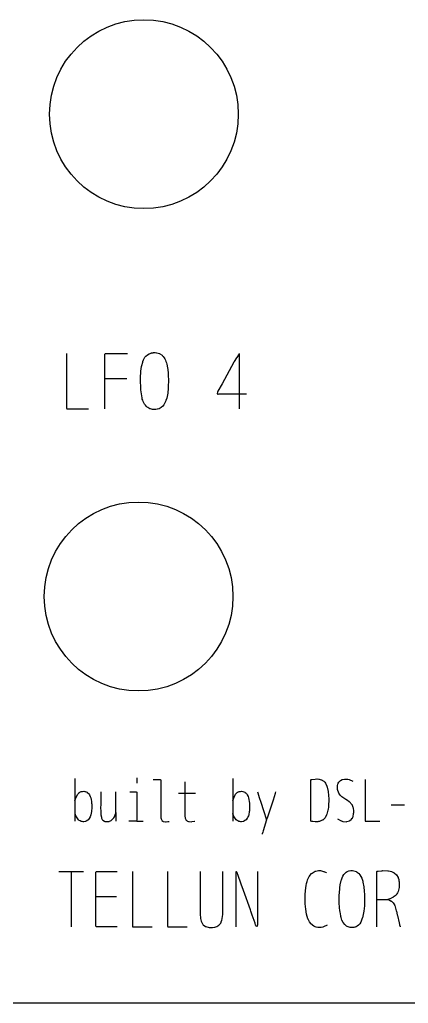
# Model space of a CAD drawing. Header units: millimetres. Extents: x 0 to 162, y -1 to 222.
# Drawn here: x 65.07 to 84.64, y 0 to 49.46 of the extents above; entities that cross this region are included whole.
import ezdxf

# ---------------------------------------------------------------- set-up
doc = ezdxf.new("R2010")
doc.units = ezdxf.units.MM
doc.layers.add('Gravur', color=7, linetype='CONTINUOUS')
doc.layers.add('Kontur', color=7, linetype='CONTINUOUS')

msp = doc.modelspace()

# ---------------------------------------------------------------- linework, layer by layer
at = {"layer": 'Gravur', "color": 255, "linetype": 'CONTINUOUS'}
for p, q in [((67.43786, 32.68059), (67.43786, 30.58366)), ((69.36159, 32.63347), (69.36833, 32.67608)), ((69.36833, 32.67608), (69.44798, 32.68059)), ((69.44798, 32.68059), (69.66395, 32.68059)), ((69.66395, 32.68059), (70.50037, 32.68059)), ((71.49965, 32.61122), (71.58769, 32.66523)), ((71.58769, 32.66523), (71.68535, 32.69844)), ((71.68535, 32.69844), (71.69627, 32.70079)), ((71.69627, 32.70079), (71.79493, 32.71569)), ((71.69627, 32.70079), (71.69627, 32.70079)), ((71.79493, 32.71569), (71.81544, 32.71816)), ((71.81544, 32.71816), (71.88803, 32.72051)), ((71.88803, 32.72051), (71.89481, 32.72018)), ((71.89481, 32.72018), (71.89481, 32.72018)), ((71.89481, 32.72018), (71.96017, 32.71274)), ((71.96017, 32.71274), (71.97252, 32.71044)), ((71.97252, 32.71044), (72.04396, 32.69342)), ((72.04396, 32.69342), (72.05028, 32.69154)), ((72.05028, 32.69154), (72.05028, 32.69154)), ((72.05028, 32.69154), (72.10994, 32.66899)), ((72.10994, 32.66899), (72.12174, 32.66332)), ((72.12174, 32.66332), (72.23839, 32.58305)), ((76.12138, 32.66396), (76.00152, 32.47529)), ((76.12523, 32.66946), (76.11449, 31.90308)), ((69.36159, 32.50781), (69.36159, 32.63347)), ((69.36159, 31.9934), (69.36159, 32.50781)), ((71.21811, 32.07193), (71.26517, 32.24412)), ((71.26517, 32.24412), (71.27705, 32.27836)), ((71.27705, 32.27836), (71.3058, 32.34999)), ((71.27705, 32.27836), (71.27705, 32.27836)), ((71.3058, 32.34999), (71.33978, 32.41875)), ((71.33978, 32.41875), (71.3797, 32.48341)), ((71.3797, 32.48341), (71.42628, 32.54274)), ((71.42628, 32.54274), (71.49965, 32.61122)), ((71.42628, 32.54274), (71.42628, 32.54274)), ((72.23839, 32.58305), (72.2583, 32.56391)), ((72.2583, 32.56391), (72.27717, 32.54387)), ((72.27717, 32.54387), (72.29504, 32.523)), ((72.29504, 32.523), (72.29504, 32.523)), ((72.29504, 32.523), (72.3376, 32.46445)), ((72.3376, 32.46445), (72.37428, 32.4015)), ((72.37428, 32.4015), (72.40585, 32.33518)), ((72.40585, 32.33518), (72.43307, 32.26653)), ((72.43307, 32.26653), (72.43307, 32.26653)), ((72.43307, 32.26653), (72.45475, 32.20276)), ((72.45475, 32.20276), (72.47402, 32.13869)), ((75.85264, 32.23686), (75.25717, 31.14912)), ((75.86914, 32.26575), (75.85264, 32.23686)), ((75.98593, 32.45126), (75.86914, 32.26575)), ((76.00152, 32.47529), (75.98593, 32.45126)), ((75.98593, 32.45126), (75.98593, 32.45126)), ((69.36159, 29.89646), (69.36159, 31.9934)), ((71.15157, 31.47505), (71.17027, 31.76077)), ((71.17027, 31.76077), (71.17282, 31.7866)), ((71.17282, 31.7866), (71.20795, 32.0245)), ((71.17282, 31.7866), (71.17282, 31.7866)), ((71.20795, 32.0245), (71.21811, 32.07193)), ((72.47402, 32.13869), (72.49466, 32.05828)), ((72.49466, 32.05828), (72.50062, 32.03128)), ((72.50062, 32.03128), (72.50062, 32.03128)), ((72.50062, 32.03128), (72.52856, 31.86327)), ((72.52856, 31.86327), (72.54458, 31.69329)), ((72.54458, 31.69329), (72.54458, 31.69329)), ((72.54458, 31.69329), (72.55269, 31.53273)), ((76.11449, 31.90308), (76.11449, 29.89646)), ((69.36551, 31.424), (70.46111, 31.424)), ((71.14793, 31.37718), (71.15157, 31.47505)), ((71.16314, 30.88898), (71.14793, 31.37718)), ((72.55269, 31.53273), (72.55772, 31.37295)), ((72.55772, 31.37295), (72.55503, 30.97266)), ((71.1675, 30.84443), (71.16314, 30.88898)), ((71.16314, 30.88898), (71.16314, 30.88898)), ((71.23118, 30.44622), (71.1675, 30.84443)), ((72.52493, 30.67553), (72.51039, 30.59276)), ((72.55237, 30.92777), (72.52493, 30.67553)), ((72.55503, 30.97266), (72.55237, 30.92777)), ((72.55237, 30.92777), (72.55237, 30.92777)), ((75.02287, 30.72317), (75.00639, 30.66047)), ((75.02638, 30.72999), (75.02287, 30.72317)), ((75.02287, 30.72317), (75.02287, 30.72317)), ((75.05508, 30.78), (75.02638, 30.72999)), ((75.25717, 31.14912), (75.05508, 30.78)), ((67.43786, 30.58366), (67.43786, 30.06924)), ((71.24603, 30.38622), (71.23118, 30.44622)), ((71.26427, 30.32687), (71.24603, 30.38622)), ((71.29018, 30.25862), (71.26427, 30.32687)), ((71.26427, 30.32687), (71.26427, 30.32687)), ((71.32101, 30.19286), (71.29018, 30.25862)), ((71.35688, 30.13048), (71.32101, 30.19286)), ((72.39763, 30.22241), (72.36297, 30.15355)), ((72.4273, 30.29409), (72.39763, 30.22241)), ((72.43559, 30.31666), (72.4273, 30.29409)), ((72.4273, 30.29409), (72.4273, 30.29409)), ((72.47178, 30.43051), (72.43559, 30.31666)), ((72.49275, 30.51101), (72.47178, 30.43051)), ((72.51039, 30.59276), (72.49275, 30.51101)), ((75.00639, 30.66047), (75.00963, 30.65068)), ((75.00963, 30.65068), (75.00963, 30.65068)), ((75.00963, 30.65068), (75.01037, 30.64938)), ((75.01037, 30.64938), (75.01118, 30.6481)), ((75.01118, 30.6481), (75.05385, 30.63614)), ((75.05385, 30.63614), (75.05891, 30.63622)), ((75.05891, 30.63622), (75.09617, 30.63848)), ((75.05891, 30.63622), (75.05891, 30.63622)), ((75.09617, 30.63848), (75.10137, 30.63863)), ((75.10137, 30.63863), (75.37232, 30.63863)), ((75.37232, 30.63863), (76.48754, 30.63863)), ((67.43786, 30.06924), (67.43786, 29.94358)), ((67.43786, 29.94358), (67.4446, 29.89705)), ((67.4446, 29.89705), (67.52032, 29.89253)), ((67.52032, 29.89253), (67.72844, 29.89253)), ((67.72844, 29.89253), (68.53737, 29.89253)), ((71.3979, 30.07235), (71.35688, 30.13048)), ((71.4442, 30.01933), (71.3979, 30.07235)), ((71.4959, 29.9723), (71.4442, 30.01933)), ((71.52394, 29.95121), (71.4959, 29.9723)), ((71.4959, 29.9723), (71.4959, 29.9723)), ((71.61657, 29.89943), (71.52394, 29.95121)), ((71.65033, 29.88637), (71.61657, 29.89943)), ((71.76047, 29.86133), (71.65033, 29.88637)), ((71.77404, 29.8598), (71.76047, 29.86133)), ((71.84047, 29.85503), (71.77404, 29.8598)), ((71.84808, 29.85485), (71.84047, 29.85503)), ((71.84047, 29.85503), (71.84047, 29.85503)), ((71.91754, 29.85792), (71.84808, 29.85485)), ((71.93071, 29.8594), (71.91754, 29.85792)), ((71.99707, 29.86924), (71.93071, 29.8594)), ((72.00506, 29.8708), (71.99707, 29.86924)), ((71.99707, 29.86924), (71.99707, 29.86924)), ((72.09032, 29.89607), (72.00506, 29.8708)), ((72.19225, 29.95346), (72.09032, 29.89607)), ((72.27559, 30.02928), (72.19225, 29.95346)), ((72.32255, 30.08876), (72.27559, 30.02928)), ((72.27559, 30.02928), (72.27559, 30.02928)), ((72.36297, 30.15355), (72.32255, 30.08876)), ((67.85041, 11.30264), (67.85343, 9.16134)), ((70.96487, 11.33676), (70.96487, 11.07477)), ((71.79599, 11.24845), (72.06887, 11.24845)), ((72.06887, 11.24845), (72.13775, 11.24845)), ((72.13775, 11.24845), (72.14881, 11.24894)), ((72.14881, 11.24894), (72.15015, 11.24897)), ((72.15015, 11.24897), (72.15015, 11.24897)), ((72.15015, 11.24897), (72.16227, 11.24689)), ((72.16227, 11.24689), (72.16421, 11.24571)), ((72.16421, 11.24571), (72.16421, 11.24571)), ((72.16421, 11.24571), (72.16461, 11.2454)), ((72.16461, 11.2454), (72.165, 11.24506)), ((72.165, 11.24506), (72.16515, 11.24493)), ((72.16515, 11.24493), (72.16529, 11.24479)), ((72.16529, 11.24479), (72.16529, 11.24479)), ((72.16529, 11.24479), (72.16908, 11.23728)), ((72.16908, 11.23728), (72.17001, 11.22747)), ((72.16979, 11.21977), (72.16955, 11.21312)), ((72.16955, 11.21312), (72.16955, 11.12187)), ((72.16955, 11.12187), (72.16955, 10.74507)), ((72.17001, 11.22747), (72.16979, 11.21977)), ((72.17001, 11.22747), (72.17001, 11.22747)), ((73.38747, 11.1307), (73.38747, 9.75303)), ((75.79381, 11.30264), (75.79683, 9.16134)), ((79.72804, 11.22013), (79.72961, 11.23874)), ((79.7281, 11.21814), (79.72804, 11.22013)), ((79.72804, 11.22013), (79.72804, 11.22013)), ((79.72879, 11.20135), (79.7281, 11.21814)), ((79.72879, 11.11009), (79.72879, 11.20135)), ((79.72879, 10.78923), (79.72879, 11.11009)), ((79.72961, 11.23874), (79.73069, 11.24193)), ((79.73069, 11.24193), (79.73124, 11.24309)), ((79.73124, 11.24309), (79.73188, 11.2442)), ((79.73188, 11.2442), (79.74279, 11.25227)), ((79.73188, 11.2442), (79.73188, 11.2442)), ((79.74279, 11.25227), (79.7586, 11.2562)), ((79.7586, 11.2562), (79.77294, 11.25777)), ((79.7586, 11.2562), (79.7586, 11.2562)), ((79.77294, 11.25777), (79.78443, 11.25897)), ((79.78443, 11.25897), (79.94604, 11.27661)), ((79.94604, 11.27661), (80.03741, 11.28057)), ((80.03741, 11.28057), (80.04595, 11.28023)), ((80.04595, 11.28023), (80.04595, 11.28023)), ((80.04595, 11.28023), (80.12677, 11.27192)), ((80.12677, 11.27192), (80.14209, 11.26929)), ((80.14209, 11.26929), (80.2488, 11.23972)), ((80.2488, 11.23972), (80.25681, 11.2366)), ((80.25681, 11.2366), (80.25681, 11.2366)), ((80.25681, 11.2366), (80.30275, 11.21563)), ((80.30275, 11.21563), (80.31165, 11.21089)), ((80.31165, 11.21089), (80.38087, 11.16284)), ((80.38087, 11.16284), (80.39333, 11.15167)), ((80.39333, 11.15167), (80.39333, 11.15167)), ((80.39333, 11.15167), (80.43067, 11.11231)), ((80.43067, 11.11231), (80.46362, 11.06859)), ((80.46362, 11.06859), (80.53896, 10.91763)), ((80.53896, 10.91763), (80.55716, 10.86282)), ((81.06525, 10.83726), (81.06692, 10.89754)), ((81.06692, 10.89754), (81.07487, 10.95663)), ((81.07487, 10.95663), (81.08936, 11.01359)), ((81.08936, 11.01359), (81.11067, 11.06747)), ((81.11067, 11.06747), (81.13906, 11.11733)), ((81.13906, 11.11733), (81.1787, 11.16632)), ((81.13906, 11.11733), (81.13906, 11.11733)), ((81.1787, 11.16632), (81.22755, 11.20809)), ((81.22755, 11.20809), (81.30562, 11.25129)), ((81.30562, 11.25129), (81.31048, 11.25315)), ((81.31048, 11.25315), (81.31536, 11.25492)), ((81.31536, 11.25492), (81.32027, 11.2566)), ((81.32027, 11.2566), (81.42542, 11.27798)), ((81.42542, 11.27798), (81.4467, 11.27934)), ((81.4467, 11.27934), (81.4467, 11.27934)), ((81.4467, 11.27934), (81.51555, 11.27771)), ((81.51555, 11.27771), (81.58415, 11.26769)), ((81.58415, 11.26769), (81.65186, 11.25029)), ((81.65186, 11.25029), (81.71803, 11.22651)), ((81.71803, 11.22651), (81.71803, 11.22651)), ((81.71803, 11.22651), (81.78011, 11.19833)), ((81.78011, 11.19833), (81.83955, 11.16602)), ((82.45607, 11.24845), (82.45607, 9.67649)), ((67.91862, 10.37122), (67.99944, 10.52091)), ((67.99944, 10.52091), (68.0089, 10.53274)), ((68.0089, 10.53274), (68.06174, 10.58572)), ((68.06174, 10.58572), (68.07344, 10.59494)), ((68.07344, 10.59494), (68.09501, 10.60996)), ((68.07344, 10.59494), (68.07344, 10.59494)), ((68.09501, 10.60996), (68.10247, 10.61459)), ((68.10247, 10.61459), (68.17145, 10.64432)), ((68.17145, 10.64432), (68.17791, 10.64608)), ((68.17791, 10.64608), (68.2318, 10.65609)), ((68.17791, 10.64608), (68.17791, 10.64608)), ((68.2318, 10.65609), (68.24289, 10.65733)), ((68.24289, 10.65733), (68.29617, 10.65963)), ((68.29617, 10.65963), (68.30215, 10.65945)), ((68.30215, 10.65945), (68.30215, 10.65945)), ((68.30215, 10.65945), (68.35459, 10.65296)), ((68.35459, 10.65296), (68.36476, 10.65048)), ((68.36476, 10.65048), (68.40983, 10.63685)), ((68.40983, 10.63685), (68.41472, 10.63508)), ((68.41472, 10.63508), (68.41472, 10.63508)), ((68.41472, 10.63508), (68.4639, 10.6118)), ((68.4639, 10.6118), (68.47338, 10.60575)), ((68.47338, 10.60575), (68.52465, 10.56369)), ((68.52465, 10.56369), (68.53975, 10.54782)), ((68.53975, 10.54782), (68.53975, 10.54782)), ((68.53975, 10.54782), (68.58773, 10.48221)), ((68.58773, 10.48221), (68.62457, 10.40768)), ((68.62457, 10.40768), (68.65194, 10.32681)), ((69.15084, 10.63026), (69.15084, 9.98559)), ((69.91915, 9.94437), (69.91915, 10.63026)), ((70.6178, 10.63026), (70.87479, 10.63026)), ((70.87479, 10.63026), (70.93837, 10.63026)), ((70.93837, 10.63026), (70.96182, 10.62521)), ((70.96182, 10.62521), (70.96487, 10.54784)), ((70.96487, 10.54784), (70.96487, 10.33)), ((72.16955, 10.74507), (72.16955, 9.62645)), ((73.0669, 10.57139), (73.91734, 10.57139)), ((75.86202, 10.37122), (75.94284, 10.52091)), ((75.94284, 10.52091), (75.9523, 10.53274)), ((75.9523, 10.53274), (76.00514, 10.58572)), ((76.00514, 10.58572), (76.01684, 10.59494)), ((76.01684, 10.59494), (76.03841, 10.60996)), ((76.01684, 10.59494), (76.01684, 10.59494)), ((76.03841, 10.60996), (76.04587, 10.61459)), ((76.04587, 10.61459), (76.11485, 10.64432)), ((76.11485, 10.64432), (76.12131, 10.64608)), ((76.12131, 10.64608), (76.1752, 10.65609)), ((76.12131, 10.64608), (76.12131, 10.64608)), ((76.1752, 10.65609), (76.18629, 10.65733)), ((76.18629, 10.65733), (76.23957, 10.65963)), ((76.23957, 10.65963), (76.24555, 10.65945)), ((76.24555, 10.65945), (76.24555, 10.65945)), ((76.24555, 10.65945), (76.29799, 10.65296)), ((76.29799, 10.65296), (76.30816, 10.65048)), ((76.30816, 10.65048), (76.35323, 10.63685)), ((76.35323, 10.63685), (76.35812, 10.63508)), ((76.35812, 10.63508), (76.35812, 10.63508)), ((76.35812, 10.63508), (76.4073, 10.6118)), ((76.4073, 10.6118), (76.41678, 10.60575)), ((76.41678, 10.60575), (76.46805, 10.56369)), ((76.46805, 10.56369), (76.48315, 10.54782)), ((76.48315, 10.54782), (76.48315, 10.54782)), ((76.48315, 10.54782), (76.53113, 10.48221)), ((76.53113, 10.48221), (76.56797, 10.40768)), ((76.56797, 10.40768), (76.59534, 10.32681)), ((77.03595, 10.63615), (77.10962, 10.42079)), ((77.10962, 10.42079), (77.11575, 10.40089)), ((77.11575, 10.40089), (77.11575, 10.40089)), ((77.11575, 10.40089), (77.1632, 10.24588)), ((77.84417, 10.23134), (77.95097, 10.5684)), ((77.95097, 10.5684), (77.97117, 10.63615)), ((79.72879, 9.65589), (79.72879, 10.78923)), ((80.55716, 10.86282), (80.59129, 10.7214)), ((80.59129, 10.7214), (80.5964, 10.69281)), ((80.5964, 10.69281), (80.5964, 10.69281)), ((80.5964, 10.69281), (80.62331, 10.41428)), ((80.62331, 10.41428), (80.62592, 10.32067)), ((81.06958, 10.77672), (81.06525, 10.83726)), ((81.07335, 10.7501), (81.06958, 10.77672)), ((81.06958, 10.77672), (81.06958, 10.77672)), ((81.12918, 10.57433), (81.07335, 10.7501)), ((81.20186, 10.46466), (81.12918, 10.57433)), ((81.29261, 10.37759), (81.20186, 10.46466)), ((67.84997, 10.20646), (67.91862, 10.37122)), ((68.65194, 10.32681), (68.67153, 10.2422)), ((68.67153, 10.2422), (68.67153, 10.2422)), ((68.67153, 10.2422), (68.68603, 10.14821)), ((68.68603, 10.14821), (68.69541, 10.05624)), ((68.69541, 10.05624), (68.69856, 10.00656)), ((68.69856, 10.00656), (68.69896, 9.99662)), ((68.69987, 9.89272), (68.69865, 9.83546)), ((68.69896, 9.99662), (68.69896, 9.99662)), ((68.69896, 9.99662), (68.69966, 9.97334)), ((68.69966, 9.97334), (68.70004, 9.95005)), ((68.70004, 9.95005), (68.69987, 9.89272)), ((68.70004, 9.95005), (68.70004, 9.95005)), ((69.15084, 9.98559), (69.14949, 9.83975)), ((69.91401, 9.63234), (69.91915, 9.94437)), ((70.96487, 10.33), (70.96487, 9.4881)), ((75.79337, 10.20646), (75.86202, 10.37122)), ((76.59534, 10.32681), (76.61493, 10.2422)), ((76.61493, 10.2422), (76.61493, 10.2422)), ((76.61493, 10.2422), (76.62943, 10.14821)), ((76.62943, 10.14821), (76.63881, 10.05624)), ((76.63881, 10.05624), (76.64196, 10.00656)), ((76.64196, 10.00656), (76.64236, 9.99662)), ((76.64327, 9.89272), (76.64205, 9.83546)), ((76.64236, 9.99662), (76.64236, 9.99662)), ((76.64236, 9.99662), (76.64306, 9.97334)), ((76.64306, 9.97334), (76.64344, 9.95005)), ((76.64344, 9.95005), (76.64327, 9.89272)), ((76.64344, 9.95005), (76.64344, 9.95005)), ((77.1632, 10.24588), (77.17293, 10.2152)), ((77.17293, 10.2152), (77.37505, 9.59113)), ((77.62394, 9.57346), (77.82863, 10.18424)), ((77.82863, 10.18424), (77.84417, 10.23134)), ((77.84417, 10.23134), (77.84417, 10.23134)), ((80.61369, 9.89944), (80.61152, 9.87667)), ((80.62249, 10.01299), (80.61369, 9.89944)), ((80.62316, 10.02464), (80.62249, 10.01299)), ((80.62249, 10.01299), (80.62249, 10.01299)), ((80.62692, 10.15338), (80.62316, 10.02464)), ((80.62592, 10.32067), (80.62592, 10.32067)), ((80.62592, 10.32067), (80.62678, 10.23696)), ((80.62678, 10.23696), (80.62692, 10.15338)), ((81.38879, 10.30895), (81.29261, 10.37759)), ((81.29261, 10.37759), (81.29261, 10.37759)), ((81.48988, 10.24631), (81.38879, 10.30895)), ((81.5746, 10.19339), (81.48988, 10.24631)), ((81.48988, 10.24631), (81.48988, 10.24631)), ((81.65579, 10.13587), (81.5746, 10.19339)), ((81.68641, 10.11081), (81.65579, 10.13587)), ((81.65579, 10.13587), (81.65579, 10.13587)), ((81.71576, 10.08413), (81.68641, 10.11081)), ((81.74364, 10.05558), (81.71576, 10.08413)), ((81.81648, 9.95615), (81.74364, 10.05558)), ((81.82533, 9.93952), (81.81648, 9.95615)), ((81.85824, 9.85023), (81.82533, 9.93952)), ((83.77732, 9.98264), (84.44231, 9.98264)), ((67.85849, 9.5313), (67.85314, 9.54907)), ((67.87825, 9.4784), (67.85849, 9.5313)), ((67.88496, 9.46303), (67.87825, 9.4784)), ((67.87825, 9.4784), (67.87825, 9.4784)), ((67.89198, 9.44785), (67.88496, 9.46303)), ((67.89926, 9.43289), (67.89198, 9.44785)), ((67.99508, 9.27615), (67.89926, 9.43289)), ((68.63891, 9.42524), (68.61857, 9.37395)), ((68.65545, 9.47833), (68.63891, 9.42524)), ((68.68644, 9.64448), (68.65545, 9.47833)), ((68.68901, 9.66851), (68.68644, 9.64448)), ((68.68644, 9.64448), (68.68644, 9.64448)), ((68.69865, 9.83546), (68.68901, 9.66851)), ((69.14949, 9.83975), (69.14933, 9.8235)), ((69.14933, 9.8235), (69.14933, 9.8235)), ((69.14933, 9.8235), (69.15141, 9.65667)), ((69.15141, 9.65667), (69.15318, 9.62351)), ((69.15318, 9.62351), (69.16244, 9.49044)), ((69.16244, 9.49044), (69.16447, 9.47107)), ((69.16447, 9.47107), (69.16447, 9.47107)), ((69.16447, 9.47107), (69.18559, 9.35497)), ((69.84155, 9.37035), (69.90388, 9.51995)), ((69.90388, 9.51995), (69.90574, 9.52998)), ((69.90574, 9.52998), (69.91324, 9.61324)), ((69.90574, 9.52998), (69.90574, 9.52998)), ((69.91197, 9.58973), (69.91284, 9.16134)), ((69.91324, 9.61324), (69.91401, 9.63234)), ((70.96487, 9.4881), (70.96487, 9.24671)), ((72.16955, 9.62645), (72.17191, 9.42893)), ((72.17191, 9.42893), (72.17268, 9.41581)), ((72.17268, 9.41581), (72.17268, 9.41581)), ((72.17268, 9.41581), (72.17965, 9.34355)), ((73.38477, 9.59552), (73.38453, 9.57783)), ((73.38453, 9.57783), (73.38453, 9.57783)), ((73.38453, 9.57783), (73.39268, 9.39427)), ((73.38747, 9.75303), (73.38477, 9.59552)), ((75.80189, 9.5313), (75.79654, 9.54907)), ((75.82165, 9.4784), (75.80189, 9.5313)), ((75.82836, 9.46303), (75.82165, 9.4784)), ((75.82165, 9.4784), (75.82165, 9.4784)), ((75.83538, 9.44785), (75.82836, 9.46303)), ((75.84266, 9.43289), (75.83538, 9.44785)), ((75.93848, 9.27615), (75.84266, 9.43289)), ((76.58231, 9.42524), (76.56197, 9.37395)), ((76.59885, 9.47833), (76.58231, 9.42524)), ((76.62984, 9.64448), (76.59885, 9.47833)), ((76.63241, 9.66851), (76.62984, 9.64448)), ((76.62984, 9.64448), (76.62984, 9.64448)), ((76.64205, 9.83546), (76.63241, 9.66851)), ((77.37505, 9.59113), (77.4577, 9.33502)), ((77.54147, 9.32325), (77.62394, 9.57346)), ((79.72879, 9.2997), (79.72879, 9.65589)), ((80.52274, 9.47043), (80.44648, 9.33459)), ((80.53799, 9.51003), (80.52274, 9.47043)), ((80.59087, 9.71854), (80.53799, 9.51003)), ((80.59414, 9.73832), (80.59087, 9.71854)), ((80.59087, 9.71854), (80.59087, 9.71854)), ((80.61152, 9.87667), (80.59414, 9.73832)), ((81.83618, 9.35563), (81.85302, 9.3985)), ((81.85302, 9.3985), (81.85581, 9.40725)), ((81.85581, 9.40725), (81.87824, 9.51779)), ((81.85581, 9.40725), (81.85581, 9.40725)), ((81.85988, 9.84435), (81.85824, 9.85023)), ((81.85824, 9.85023), (81.85824, 9.85023)), ((81.86755, 9.81485), (81.85988, 9.84435)), ((81.87185, 9.79628), (81.86755, 9.81485)), ((81.8856, 9.69849), (81.87185, 9.79628)), ((81.87824, 9.51779), (81.8824, 9.55547)), ((81.8824, 9.55547), (81.8838, 9.57036)), ((81.8824, 9.55547), (81.8824, 9.55547)), ((81.8838, 9.57036), (81.88511, 9.58524)), ((81.88511, 9.58524), (81.88634, 9.68697)), ((81.88634, 9.68697), (81.8856, 9.69849)), ((81.8856, 9.69849), (81.8856, 9.69849)), ((82.45607, 9.67649), (82.45607, 9.29087)), ((68.03196, 9.23264), (67.99508, 9.27615)), ((68.07324, 9.19698), (68.03196, 9.23264)), ((68.11806, 9.16909), (68.07324, 9.19698)), ((68.16561, 9.14888), (68.11806, 9.16909)), ((68.21504, 9.13625), (68.16561, 9.14888)), ((68.26551, 9.13112), (68.21504, 9.13625)), ((68.29653, 9.13164), (68.26551, 9.13112)), ((68.26551, 9.13112), (68.26551, 9.13112)), ((68.38814, 9.14963), (68.29653, 9.13164)), ((68.41755, 9.16103), (68.38814, 9.14963)), ((68.49975, 9.21116), (68.41755, 9.16103)), ((68.52449, 9.23311), (68.49975, 9.21116)), ((68.58807, 9.31441), (68.52449, 9.23311)), ((68.59109, 9.31961), (68.58807, 9.31441)), ((68.59405, 9.32485), (68.59109, 9.31961)), ((68.61857, 9.37395), (68.59405, 9.32485)), ((68.59405, 9.32485), (68.59405, 9.32485)), ((69.18559, 9.35497), (69.19717, 9.31824)), ((69.19717, 9.31824), (69.21169, 9.28308)), ((69.21169, 9.28308), (69.22955, 9.24986)), ((69.22955, 9.24986), (69.22955, 9.24986)), ((69.22955, 9.24986), (69.24374, 9.22866)), ((69.24374, 9.22866), (69.25977, 9.20862)), ((69.25977, 9.20862), (69.34722, 9.15251)), ((69.34722, 9.15251), (69.35618, 9.14957)), ((69.35618, 9.14957), (69.41999, 9.13563)), ((69.41999, 9.13563), (69.42902, 9.13435)), ((69.42902, 9.13435), (69.53885, 9.1354)), ((69.53885, 9.1354), (69.55914, 9.13952)), ((69.55914, 9.13952), (69.57892, 9.14489)), ((69.57892, 9.14489), (69.59823, 9.15148)), ((69.59823, 9.15148), (69.64332, 9.17242)), ((69.59823, 9.15148), (69.59823, 9.15148)), ((69.64332, 9.17242), (69.68611, 9.20005)), ((69.68611, 9.20005), (69.80432, 9.31953)), ((69.80432, 9.31953), (69.84155, 9.37035)), ((70.85889, 9.1584), (70.56481, 9.1584)), ((70.93308, 9.1584), (70.85889, 9.1584)), ((70.96032, 9.16345), (70.93308, 9.1584)), ((70.96487, 9.24671), (70.96032, 9.16345)), ((70.96752, 9.1584), (71.28279, 9.1584)), ((72.17965, 9.34355), (72.18169, 9.32913)), ((72.18169, 9.32913), (72.19056, 9.28221)), ((72.19056, 9.28221), (72.19225, 9.27544)), ((72.19225, 9.27544), (72.19225, 9.27544)), ((72.19225, 9.27544), (72.22223, 9.20629)), ((72.22223, 9.20629), (72.23132, 9.19503)), ((72.23132, 9.19503), (72.28302, 9.15557)), ((72.28302, 9.15557), (72.2945, 9.15015)), ((72.2945, 9.15015), (72.2945, 9.15015)), ((72.2945, 9.15015), (72.4065, 9.12898)), ((72.4065, 9.12898), (72.44602, 9.1295)), ((72.44602, 9.1295), (72.52404, 9.13543)), ((72.44602, 9.1295), (72.44602, 9.1295)), ((72.52404, 9.13543), (72.59609, 9.14073)), ((73.39268, 9.39427), (73.39806, 9.35857)), ((73.39806, 9.35857), (73.40469, 9.32377)), ((73.40469, 9.32377), (73.40621, 9.31681)), ((73.40621, 9.31681), (73.40621, 9.31681)), ((73.40621, 9.31681), (73.429, 9.24653)), ((73.429, 9.24653), (73.44056, 9.22523)), ((73.44056, 9.22523), (73.44056, 9.22523)), ((73.44056, 9.22523), (73.44617, 9.21677)), ((73.44617, 9.21677), (73.45228, 9.20862)), ((73.45228, 9.20862), (73.46568, 9.1941)), ((73.46568, 9.1941), (73.47056, 9.18971)), ((73.47056, 9.18971), (73.47056, 9.18971)), ((73.47056, 9.18971), (73.49505, 9.17222)), ((73.49505, 9.17222), (73.5222, 9.15872)), ((73.5222, 9.15872), (73.5222, 9.15872)), ((73.5222, 9.15872), (73.56376, 9.14524)), ((73.56376, 9.14524), (73.60472, 9.13763)), ((73.60472, 9.13763), (73.73007, 9.13406)), ((73.73007, 9.13406), (73.7436, 9.13515)), ((73.7436, 9.13515), (73.86786, 9.15548)), ((73.7436, 9.13515), (73.7436, 9.13515)), ((73.86786, 9.15548), (73.8935, 9.16134)), ((75.97536, 9.23264), (75.93848, 9.27615)), ((76.01664, 9.19698), (75.97536, 9.23264)), ((76.06146, 9.16909), (76.01664, 9.19698)), ((76.10901, 9.14888), (76.06146, 9.16909)), ((76.15844, 9.13625), (76.10901, 9.14888)), ((76.20891, 9.13112), (76.15844, 9.13625)), ((76.23993, 9.13164), (76.20891, 9.13112)), ((76.20891, 9.13112), (76.20891, 9.13112)), ((76.33154, 9.14963), (76.23993, 9.13164)), ((76.36095, 9.16103), (76.33154, 9.14963)), ((76.44315, 9.21116), (76.36095, 9.16103)), ((76.46789, 9.23311), (76.44315, 9.21116)), ((76.53147, 9.31441), (76.46789, 9.23311)), ((76.53449, 9.31961), (76.53147, 9.31441)), ((76.53745, 9.32485), (76.53449, 9.31961)), ((76.56197, 9.37395), (76.53745, 9.32485)), ((76.53745, 9.32485), (76.53745, 9.32485)), ((77.498, 9.22074), (77.32754, 8.67562)), ((77.4577, 9.33502), (77.49903, 9.22214)), ((77.49903, 9.22214), (77.54147, 9.32325)), ((79.72803, 9.18512), (79.72805, 9.18714)), ((79.73184, 9.16549), (79.72803, 9.18512)), ((79.72805, 9.18714), (79.72874, 9.2028)), ((79.72805, 9.18714), (79.72805, 9.18714)), ((79.72874, 9.2028), (79.72879, 9.2055)), ((79.72879, 9.2055), (79.72879, 9.2997)), ((79.73579, 9.16101), (79.73184, 9.16549)), ((79.77484, 9.14848), (79.73579, 9.16101)), ((79.77971, 9.14784), (79.77484, 9.14848)), ((79.77484, 9.14848), (79.77484, 9.14848)), ((79.81622, 9.14408), (79.77971, 9.14784)), ((79.83612, 9.14109), (79.81622, 9.14408)), ((79.93737, 9.13049), (79.83612, 9.14109)), ((79.94943, 9.1298), (79.93737, 9.13049)), ((79.93737, 9.13049), (79.93737, 9.13049)), ((80.08115, 9.13248), (79.94943, 9.1298)), ((80.12076, 9.13785), (80.08115, 9.13248)), ((80.15918, 9.14571), (80.12076, 9.13785)), ((80.19634, 9.15606), (80.15918, 9.14571)), ((80.29978, 9.20207), (80.19634, 9.15606)), ((80.32334, 9.21688), (80.29978, 9.20207)), ((80.29978, 9.20207), (80.29978, 9.20207)), ((80.42824, 9.31154), (80.32334, 9.21688)), ((80.44648, 9.33459), (80.42824, 9.31154)), ((81.07123, 9.27909), (81.24859, 9.17625)), ((81.24859, 9.17625), (81.26917, 9.16817)), ((81.26917, 9.16817), (81.33199, 9.14848)), ((81.33199, 9.14848), (81.35328, 9.14349)), ((81.35328, 9.14349), (81.35328, 9.14349)), ((81.35328, 9.14349), (81.51252, 9.13316)), ((81.51252, 9.13316), (81.54547, 9.13692)), ((81.54547, 9.13692), (81.67835, 9.17971)), ((81.67835, 9.17971), (81.68965, 9.18604)), ((81.68965, 9.18604), (81.7614, 9.24273)), ((81.7614, 9.24273), (81.77036, 9.25268)), ((81.77036, 9.25268), (81.8137, 9.31308)), ((81.8137, 9.31308), (81.81665, 9.31808)), ((81.81665, 9.31808), (81.83319, 9.34928)), ((81.81665, 9.31808), (81.81665, 9.31808)), ((81.83319, 9.34928), (81.83618, 9.35563)), ((82.45607, 9.29087), (82.45607, 9.19667)), ((82.45607, 9.19667), (82.46062, 9.16178)), ((82.46062, 9.16178), (82.51171, 9.1584)), ((82.51171, 9.1584), (82.65212, 9.1584)), ((82.65212, 9.1584), (83.19789, 9.1584)), ((77.27791, 8.52325), (77.27174, 8.50783)), ((77.3048, 8.60275), (77.27791, 8.52325)), ((77.30706, 8.61008), (77.3048, 8.60275)), ((77.3048, 8.60275), (77.3048, 8.60275)), ((77.32754, 8.67562), (77.30706, 8.61008)), ((67.03703, 6.63559), (68.27752, 6.63559)), ((67.65904, 6.63167), (67.65904, 3.85146)), ((68.91329, 6.5924), (68.91936, 6.63108)), ((68.91329, 6.48245), (68.91329, 6.5924)), ((68.91329, 6.03086), (68.91329, 6.48245)), ((68.91936, 6.63108), (68.99104, 6.63559)), ((68.99104, 6.63559), (69.19249, 6.63559)), ((69.19249, 6.63559), (69.97354, 6.63559)), ((70.75067, 6.63559), (70.75067, 4.53866)), ((72.51737, 6.63559), (72.51737, 4.53866)), ((74.16037, 6.63559), (74.16037, 4.74285)), ((75.29131, 5.06485), (75.29131, 6.63559)), ((75.9448, 6.58062), (75.94475, 6.46281)), ((75.94475, 6.46281), (75.94475, 5.96803)), ((75.94499, 6.58469), (75.9448, 6.58062)), ((75.94537, 6.58881), (75.94499, 6.58469)), ((75.94648, 6.59544), (75.94537, 6.58881)), ((75.94537, 6.58881), (75.94537, 6.58881)), ((75.9548, 6.61209), (75.94648, 6.59544)), ((75.95631, 6.61342), (75.9548, 6.61209)), ((75.9548, 6.61209), (75.9548, 6.61209)), ((75.966, 6.61767), (75.95631, 6.61342)), ((75.97494, 6.61814), (75.966, 6.61767)), ((75.98324, 6.61653), (75.97494, 6.61814)), ((75.99396, 6.61109), (75.98324, 6.61653)), ((75.98324, 6.61653), (75.98324, 6.61653)), ((76.03249, 6.54796), (75.99396, 6.61109)), ((76.03525, 6.54007), (76.03249, 6.54796)), ((76.03249, 6.54796), (76.03249, 6.54796)), ((76.0543, 6.47852), (76.03525, 6.54007)), ((76.22819, 5.98766), (76.0543, 6.47852)), ((77.04034, 6.63559), (77.04034, 4.51902)), ((79.64383, 6.3725), (79.7643, 6.52396)), ((79.7643, 6.52396), (79.79222, 6.54817)), ((79.79222, 6.54817), (79.9469, 6.63811)), ((79.9469, 6.63811), (79.98036, 6.64978)), ((79.98036, 6.64978), (80.12027, 6.67502)), ((79.98036, 6.64978), (79.98036, 6.64978)), ((80.12027, 6.67502), (80.16848, 6.67569)), ((80.16848, 6.67569), (80.21721, 6.67244)), ((80.21721, 6.67244), (80.26626, 6.66524)), ((80.26626, 6.66524), (80.36868, 6.6356)), ((80.36868, 6.6356), (80.37958, 6.63134)), ((80.37958, 6.63134), (80.37958, 6.63134)), ((80.37958, 6.63134), (80.49982, 6.57654)), ((80.49982, 6.57654), (80.52426, 6.56491)), ((81.34033, 6.3954), (81.39326, 6.47984)), ((81.39326, 6.47984), (81.45808, 6.55285)), ((81.45808, 6.55285), (81.50267, 6.5894)), ((81.45808, 6.55285), (81.45808, 6.55285)), ((81.50267, 6.5894), (81.55232, 6.62023)), ((81.55232, 6.62023), (81.647, 6.65509)), ((81.647, 6.65509), (81.65567, 6.65705)), ((81.65567, 6.65705), (81.73983, 6.67083)), ((81.65567, 6.65705), (81.65567, 6.65705)), ((81.73983, 6.67083), (81.7573, 6.67316)), ((81.7573, 6.67316), (81.82351, 6.67547)), ((81.82351, 6.67547), (81.82969, 6.67512)), ((81.82969, 6.67512), (81.82969, 6.67512)), ((81.82969, 6.67512), (81.8877, 6.66771)), ((81.8877, 6.66771), (81.89867, 6.66544)), ((81.89867, 6.66544), (81.95532, 6.65084)), ((81.95532, 6.65084), (81.96145, 6.64891)), ((81.96145, 6.64891), (81.96145, 6.64891)), ((81.96145, 6.64891), (82.02118, 6.62459)), ((82.02118, 6.62459), (82.03296, 6.61832)), ((82.03296, 6.61832), (82.12413, 6.55154)), ((82.12413, 6.55154), (82.14008, 6.53588)), ((82.14008, 6.53588), (82.14008, 6.53588)), ((82.14008, 6.53588), (82.19994, 6.46254)), ((82.19994, 6.46254), (82.24895, 6.37956)), ((83.04524, 6.57968), (83.04684, 6.61662)), ((83.04541, 6.57567), (83.04524, 6.57968)), ((83.04524, 6.57968), (83.04524, 6.57968)), ((83.04689, 6.54135), (83.04541, 6.57567)), ((83.04684, 6.61662), (83.04834, 6.6232)), ((83.04689, 6.36464), (83.04689, 6.54135)), ((83.04834, 6.6232), (83.04947, 6.62627)), ((83.04947, 6.62627), (83.05104, 6.62905)), ((83.05104, 6.62905), (83.06489, 6.6395)), ((83.05104, 6.62905), (83.05104, 6.62905)), ((83.06489, 6.6395), (83.08447, 6.64485)), ((83.08447, 6.64485), (83.10277, 6.64722)), ((83.08447, 6.64485), (83.08447, 6.64485)), ((83.10277, 6.64722), (83.11757, 6.64897)), ((83.11757, 6.64897), (83.30075, 6.66891)), ((83.30075, 6.66891), (83.31155, 6.66973)), ((83.31155, 6.66973), (83.32235, 6.67055)), ((83.32235, 6.67055), (83.33315, 6.67139)), ((83.33315, 6.67139), (83.60104, 6.668)), ((83.60104, 6.668), (83.64027, 6.66267)), ((83.64027, 6.66267), (83.64027, 6.66267)), ((83.64027, 6.66267), (83.7128, 6.64854)), ((83.7128, 6.64854), (83.78347, 6.62842)), ((83.78347, 6.62842), (83.85124, 6.60162)), ((83.85124, 6.60162), (83.91508, 6.56747)), ((83.91508, 6.56747), (83.91508, 6.56747)), ((83.91508, 6.56747), (84.03272, 6.46769)), ((84.03272, 6.46769), (84.11818, 6.32537)), ((68.91329, 4.38944), (68.91329, 6.03086)), ((75.94475, 5.96803), (75.94475, 3.85146)), ((76.34369, 5.66673), (76.22819, 5.98766)), ((79.49313, 5.91841), (79.51528, 6.02454)), ((79.51528, 6.02454), (79.54188, 6.12903)), ((79.54188, 6.12903), (79.5615, 6.19185)), ((79.5615, 6.19185), (79.56589, 6.20429)), ((79.56589, 6.20429), (79.62889, 6.34586)), ((79.56589, 6.20429), (79.56589, 6.20429)), ((79.62889, 6.34586), (79.64383, 6.3725)), ((81.18164, 5.76974), (81.21141, 5.98417)), ((81.21141, 5.98417), (81.2197, 6.02693)), ((81.2197, 6.02693), (81.25506, 6.175)), ((81.25506, 6.175), (81.2637, 6.20461)), ((81.2637, 6.20461), (81.29768, 6.30262)), ((81.2637, 6.20461), (81.2637, 6.20461)), ((81.29768, 6.30262), (81.34033, 6.3954)), ((82.24895, 6.37956), (82.28889, 6.28959)), ((82.28889, 6.28959), (82.32152, 6.19527)), ((82.32152, 6.19527), (82.32152, 6.19527)), ((82.32152, 6.19527), (82.33642, 6.14452)), ((82.33642, 6.14452), (82.35002, 6.09369)), ((82.35002, 6.09369), (82.35016, 6.09315)), ((82.35016, 6.09315), (82.3503, 6.09262)), ((82.3503, 6.09262), (82.3503, 6.09262)), ((82.3503, 6.09262), (82.39348, 5.86427)), ((83.04689, 5.77954), (83.04689, 6.36464)), ((84.11818, 6.32537), (84.12005, 6.32063)), ((84.12005, 6.32063), (84.12188, 6.31587)), ((84.12188, 6.31587), (84.12188, 6.31587)), ((84.12188, 6.31587), (84.14824, 6.22834)), ((84.14824, 6.22834), (84.16446, 6.13786)), ((84.16446, 6.13786), (84.16446, 6.13786)), ((84.16446, 6.13786), (84.16648, 6.12168)), ((84.16648, 6.12168), (84.16829, 6.10547)), ((84.16829, 6.10547), (84.17553, 5.91229)), ((76.68638, 4.70185), (76.34369, 5.66673)), ((79.44214, 5.43462), (79.44412, 5.48345)), ((79.44412, 5.48345), (79.47518, 5.81093)), ((79.44412, 5.48345), (79.44412, 5.48345)), ((79.47518, 5.81093), (79.49313, 5.91841)), ((81.15982, 5.43005), (81.17893, 5.74159)), ((81.17893, 5.74159), (81.18164, 5.76974)), ((81.18164, 5.76974), (81.18164, 5.76974)), ((82.39348, 5.86427), (82.41452, 5.63145)), ((82.41452, 5.63145), (82.41452, 5.63145)), ((82.41452, 5.63145), (82.4211, 5.47933)), ((82.4211, 5.47933), (82.42535, 5.32795)), ((83.04689, 3.85146), (83.04689, 5.77954)), ((84.01521, 5.44184), (83.87357, 5.3302)), ((84.04, 5.47187), (84.01521, 5.44184)), ((84.0624, 5.50355), (84.04, 5.47187)), ((84.09494, 5.56024), (84.0624, 5.50355)), ((84.0624, 5.50355), (84.0624, 5.50355)), ((84.12136, 5.62053), (84.09494, 5.56024)), ((84.14208, 5.68375), (84.12136, 5.62053)), ((84.15751, 5.74924), (84.14208, 5.68375)), ((84.16808, 5.81631), (84.15751, 5.74924)), ((84.17421, 5.88429), (84.16808, 5.81631)), ((84.17553, 5.91229), (84.17421, 5.88429)), ((84.17421, 5.88429), (84.17421, 5.88429)), ((68.91682, 5.379), (69.93819, 5.379)), ((75.29174, 5.00195), (75.29131, 5.06485)), ((75.29779, 4.67939), (75.29174, 5.00195)), ((79.44947, 4.9981), (79.44214, 5.43462)), ((79.45868, 4.86872), (79.44947, 4.9981)), ((81.15542, 5.1649), (81.15583, 5.29744)), ((81.15874, 5.03253), (81.15542, 5.1649)), ((81.15583, 5.29744), (81.15982, 5.43005)), ((81.19251, 4.63746), (81.15874, 5.03253)), ((82.42535, 5.32795), (82.42349, 4.94003)), ((83.05042, 5.22193), (83.61196, 5.22586)), ((83.75372, 5.27826), (83.60739, 5.22586)), ((83.60739, 5.22586), (83.62792, 5.21647)), ((83.62792, 5.21647), (83.63599, 5.21276)), ((83.63599, 5.21276), (83.68729, 5.18873)), ((83.68729, 5.18873), (83.69861, 5.18331)), ((83.69861, 5.18331), (83.69861, 5.18331)), ((83.69861, 5.18331), (83.7739, 5.14478)), ((83.77226, 5.28481), (83.75372, 5.27826)), ((83.86158, 5.32378), (83.77226, 5.28481)), ((83.7739, 5.14478), (83.78199, 5.13965)), ((83.78199, 5.13965), (83.78251, 5.13929)), ((83.78251, 5.13929), (83.78303, 5.13892)), ((83.78303, 5.13892), (83.78303, 5.13892)), ((83.78303, 5.13892), (83.86695, 5.05709)), ((83.87357, 5.3302), (83.86158, 5.32378)), ((83.86158, 5.32378), (83.86158, 5.32378)), ((83.86695, 5.05709), (83.93069, 4.95447)), ((83.93069, 4.95447), (83.93069, 4.95447)), ((83.93069, 4.95447), (83.93916, 4.9371)), ((70.75067, 4.53866), (70.75067, 4.02424)), ((72.51737, 4.53866), (72.51737, 4.02424)), ((74.16037, 4.74285), (74.16012, 4.4638)), ((74.16012, 4.4638), (74.16174, 4.42219)), ((75.24632, 4.16953), (75.29215, 4.4627)), ((75.29215, 4.4627), (75.2946, 4.50578)), ((75.2946, 4.50578), (75.2978, 4.63588)), ((75.2978, 4.63588), (75.29779, 4.67939)), ((75.29779, 4.67939), (75.29779, 4.67939)), ((76.71012, 4.63361), (76.68638, 4.70185)), ((76.68638, 4.70185), (76.68638, 4.70185)), ((76.78082, 4.42871), (76.71012, 4.63361)), ((77.04034, 4.51902), (77.04034, 4.01246)), ((79.47128, 4.73888), (79.45868, 4.86872)), ((79.51184, 4.48915), (79.47128, 4.73888)), ((79.47128, 4.73888), (79.47128, 4.73888)), ((79.58409, 4.24929), (79.51184, 4.48915)), ((81.19799, 4.59794), (81.19251, 4.63746)), ((81.19251, 4.63746), (81.19251, 4.63746)), ((81.23147, 4.40122), (81.19799, 4.59794)), ((82.36734, 4.46821), (82.34801, 4.38551)), ((82.38352, 4.55221), (82.36734, 4.46821)), ((82.39678, 4.63729), (82.38352, 4.55221)), ((82.42132, 4.89652), (82.39678, 4.63729)), ((82.42349, 4.94003), (82.42132, 4.89652)), ((82.42132, 4.89652), (82.42132, 4.89652)), ((83.93916, 4.9371), (83.94721, 4.91956)), ((83.94721, 4.91956), (84.03027, 4.6554)), ((84.03027, 4.6554), (84.036, 4.6305)), ((84.036, 4.6305), (84.036, 4.6305)), ((84.036, 4.6305), (84.0748, 4.45525)), ((84.0748, 4.45525), (84.08296, 4.42085)), ((68.91329, 3.98497), (68.91329, 4.38944)), ((68.91329, 3.8868), (68.91329, 3.98497)), ((70.75067, 4.02424), (70.75067, 3.89858)), ((72.51737, 4.02424), (72.51737, 3.89858)), ((74.16174, 4.42219), (74.16174, 4.42219)), ((74.16174, 4.42219), (74.16714, 4.34627)), ((74.16714, 4.34627), (74.1765, 4.27147)), ((74.1765, 4.27147), (74.1908, 4.19878)), ((74.1908, 4.19878), (74.21103, 4.12918)), ((74.21103, 4.12918), (74.23815, 4.06365)), ((74.23815, 4.06365), (74.27314, 4.00316)), ((74.27314, 4.00316), (74.27314, 4.00316)), ((74.27314, 4.00316), (74.2934, 3.97574)), ((74.2934, 3.97574), (74.31588, 3.94987)), ((75.10392, 3.92636), (75.19463, 4.03602)), ((75.19463, 4.03602), (75.23906, 4.14397)), ((75.23906, 4.14397), (75.24102, 4.15063)), ((75.24102, 4.15063), (75.24503, 4.1648)), ((75.24102, 4.15063), (75.24102, 4.15063)), ((75.24503, 4.1648), (75.24632, 4.16953)), ((76.92371, 4.02424), (76.78082, 4.42871)), ((76.92699, 4.01447), (76.92371, 4.02424)), ((76.94478, 3.95467), (76.92699, 4.01447)), ((77.04034, 4.01246), (77.04218, 3.95531)), ((79.59153, 4.23095), (79.58409, 4.24929)), ((79.58409, 4.24929), (79.58409, 4.24929)), ((79.59926, 4.21273), (79.59153, 4.23095)), ((79.60936, 4.19029), (79.59926, 4.21273)), ((79.64361, 4.12454), (79.60936, 4.19029)), ((79.65499, 4.10543), (79.64361, 4.12454)), ((79.64361, 4.12454), (79.64361, 4.12454)), ((79.71924, 4.01544), (79.65499, 4.10543)), ((79.7335, 3.99878), (79.71924, 4.01544)), ((79.88104, 3.87609), (79.7335, 3.99878)), ((81.24009, 4.36096), (81.23147, 4.40122)), ((81.25007, 4.32092), (81.24009, 4.36096)), ((81.29411, 4.18944), (81.25007, 4.32092)), ((81.25007, 4.32092), (81.25007, 4.32092)), ((81.35467, 4.06838), (81.29411, 4.18944)), ((81.43252, 3.96395), (81.35467, 4.06838)), ((81.52842, 3.88236), (81.43252, 3.96395)), ((82.18586, 4.00296), (82.12123, 3.93007)), ((82.23889, 4.08705), (82.18586, 4.00296)), ((82.28204, 4.1793), (82.23889, 4.08705)), ((82.31703, 4.27665), (82.28204, 4.1793)), ((82.32541, 4.30379), (82.31703, 4.27665)), ((82.31703, 4.27665), (82.31703, 4.27665)), ((82.34801, 4.38551), (82.32541, 4.30379)), ((84.08296, 4.42085), (84.17131, 4.05173)), ((84.17131, 4.05173), (84.19504, 3.96065)), ((84.19504, 3.96065), (84.19768, 3.95045)), ((68.91936, 3.85205), (68.91329, 3.8868)), ((68.99104, 3.84753), (68.91936, 3.85205)), ((69.19249, 3.84753), (68.99104, 3.84753)), ((69.97354, 3.84753), (69.19249, 3.84753)), ((70.75067, 3.89858), (70.75674, 3.85205)), ((70.75674, 3.85205), (70.82489, 3.84753)), ((70.82489, 3.84753), (71.0122, 3.84753)), ((71.0122, 3.84753), (71.74024, 3.84753)), ((72.51737, 3.89858), (72.52344, 3.85205)), ((72.52344, 3.85205), (72.59159, 3.84753)), ((72.59159, 3.84753), (72.7789, 3.84753)), ((72.7789, 3.84753), (73.50694, 3.84753)), ((74.31588, 3.94987), (74.42591, 3.86914)), ((74.42591, 3.86914), (74.44334, 3.86093)), ((74.44334, 3.86093), (74.60958, 3.81691)), ((74.60958, 3.81691), (74.62839, 3.81481)), ((74.62839, 3.81481), (74.64713, 3.81317)), ((74.64713, 3.81317), (74.66576, 3.81196)), ((74.66576, 3.81196), (74.75008, 3.81052)), ((74.75008, 3.81052), (74.77834, 3.81163)), ((74.77834, 3.81163), (74.88746, 3.82534)), ((74.77834, 3.81163), (74.77834, 3.81163)), ((74.88746, 3.82534), (74.99141, 3.85726)), ((74.99141, 3.85726), (75.10392, 3.92636)), ((74.99141, 3.85726), (74.99141, 3.85726)), ((76.94752, 3.9464), (76.94478, 3.95467)), ((76.94478, 3.95467), (76.94478, 3.95467)), ((76.99091, 3.87646), (76.94752, 3.9464)), ((77.00796, 3.86979), (76.99091, 3.87646)), ((77.02086, 3.87169), (77.00796, 3.86979)), ((77.03112, 3.88221), (77.02086, 3.87169)), ((77.02086, 3.87169), (77.02086, 3.87169)), ((77.04215, 3.94529), (77.03112, 3.88221)), ((77.04218, 3.95531), (77.04215, 3.94529)), ((77.04215, 3.94529), (77.04215, 3.94529)), ((79.94034, 3.84725), (79.88104, 3.87609)), ((80.00241, 3.82658), (79.94034, 3.84725)), ((80.08322, 3.81155), (80.00241, 3.82658)), ((80.00241, 3.82658), (80.00241, 3.82658)), ((80.16585, 3.80797), (80.08322, 3.81155)), ((80.24891, 3.81504), (80.16585, 3.80797)), ((80.33097, 3.83194), (80.24891, 3.81504)), ((80.35949, 3.84012), (80.33097, 3.83194)), ((80.33097, 3.83194), (80.33097, 3.83194)), ((80.54546, 3.92607), (80.35949, 3.84012)), ((81.55531, 3.86625), (81.52842, 3.88236)), ((81.52842, 3.88236), (81.52842, 3.88236)), ((81.70782, 3.81633), (81.55531, 3.86625)), ((81.72014, 3.81479), (81.70782, 3.81633)), ((81.78044, 3.81001), (81.72014, 3.81479)), ((81.78723, 3.80985), (81.78044, 3.81001)), ((81.78044, 3.81001), (81.78044, 3.81001)), ((81.84919, 3.81292), (81.78723, 3.80985)), ((81.89337, 3.81912), (81.84919, 3.81292)), ((81.93759, 3.82806), (81.89337, 3.81912)), ((81.96123, 3.83457), (81.93759, 3.82806)), ((81.93759, 3.82806), (81.93759, 3.82806)), ((81.98441, 3.84251), (81.96123, 3.83457)), ((81.98953, 3.84452), (81.98441, 3.84251)), ((81.98441, 3.84251), (81.98441, 3.84251)), ((82.00469, 3.85107), (81.98953, 3.84452)), ((82.06671, 3.88633), (82.00469, 3.85107)), ((82.12123, 3.93007), (82.06671, 3.88633)), ((82.12123, 3.93007), (82.12123, 3.93007)), ((84.19768, 3.95045), (84.19768, 3.95045)), ((84.19768, 3.95045), (84.21741, 3.86144)), ((84.21741, 3.86144), (84.22023, 3.8436))]:
    msp.add_line(p, q, dxfattribs=at)
at = {"layer": 'Kontur', "color": 7, "linetype": 'CONTINUOUS'}
msp.add_line((161.925, 0), (0, 0), dxfattribs=at)
for centre in [(71.326, 44.71), (71.059, 20.457)]:
    msp.add_circle(centre, 4.75, dxfattribs=at)

doc.saveas('drawing.dxf')
